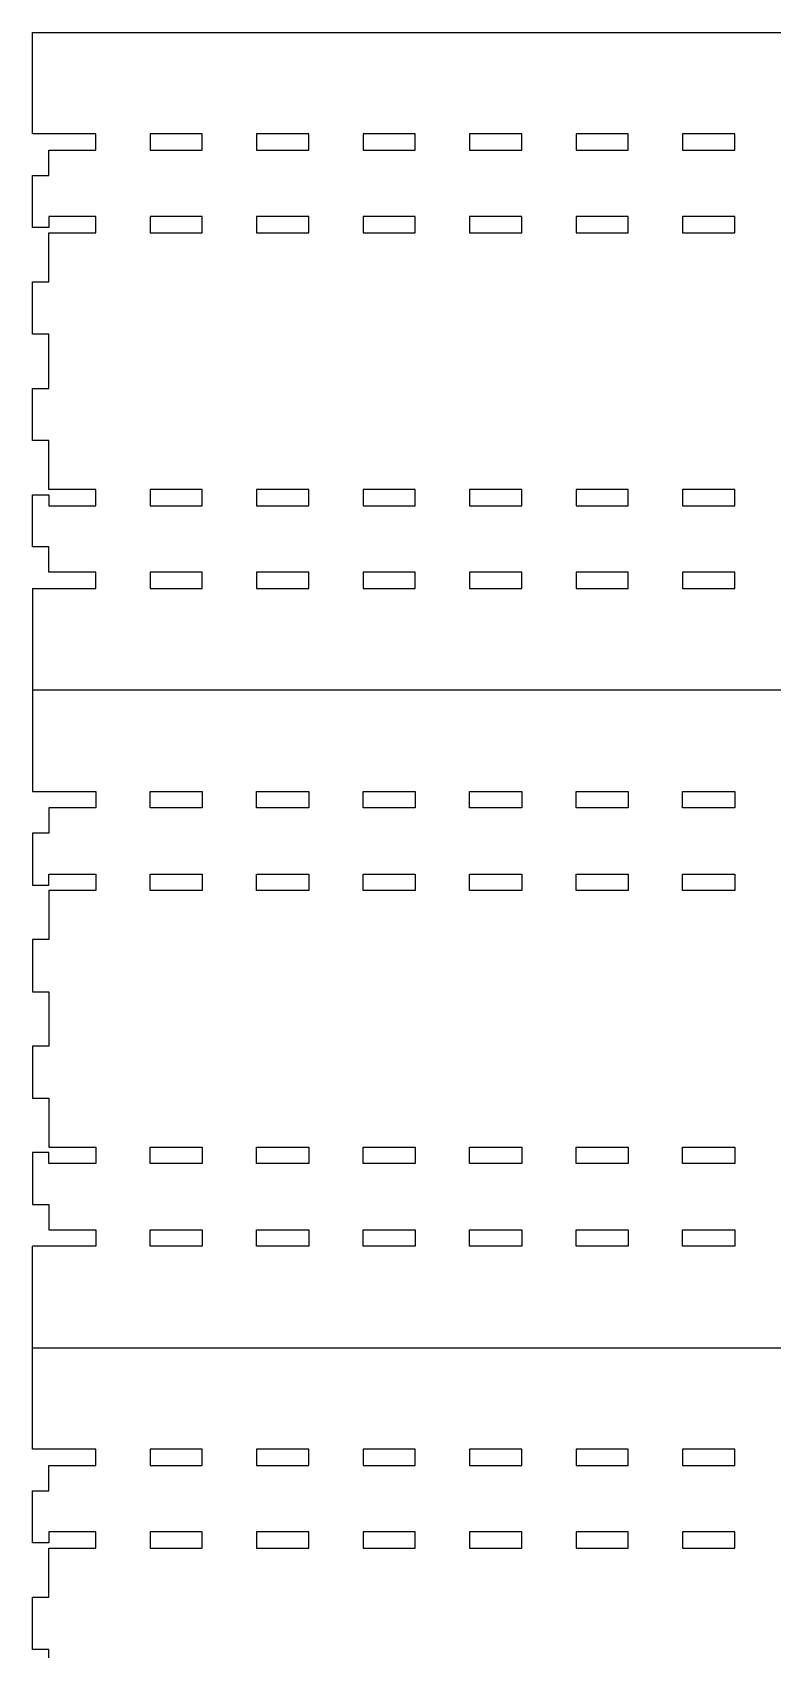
# Model space of a CAD drawing. Extents: x -1 to 935, y 97 to 700.
# Drawn here: x 0.1 to 135.7, y 403.5 to 699.9 of the extents above; entities that cross this region are included whole.
import ezdxf

# ---------------------------------------------------------------- set-up
doc = ezdxf.new("R2010")
doc.units = 0

msp = doc.modelspace()

# ---------------------------------------------------------------- linework, layer by layer
at = {"layer": 'LAYER_1'}
for p, q in [((0.132353, 681.267), (0.132353, 699.867)), ((0.132353, 699.867), (314.851, 699.867)), ((11.7573, 681.267), (0.132353, 681.267)), ((11.7573, 678.267), (11.7573, 681.267)), ((21.7073, 681.267), (21.7073, 678.267)), ((31.2573, 681.267), (21.7073, 681.267)), ((21.7073, 681.267), (21.7073, 681.267)), ((31.2573, 678.267), (31.2573, 681.267)), ((41.2073, 681.267), (41.2073, 678.267)), ((50.7572, 681.267), (41.2073, 681.267)), ((41.2073, 681.267), (41.2073, 681.267)), ((50.7572, 678.267), (50.7572, 681.267)), ((70.2572, 681.267), (60.7072, 681.267)), ((60.7072, 681.267), (60.7072, 678.267)), ((70.2572, 678.267), (70.2572, 681.267)), ((89.7571, 681.267), (80.2072, 681.267)), ((80.2072, 681.267), (80.2072, 678.267)), ((89.7571, 678.267), (89.7571, 681.267)), ((109.257, 681.267), (99.7071, 681.267)), ((99.7071, 681.267), (99.7071, 678.267)), ((109.257, 678.267), (109.257, 681.267)), ((128.757, 681.267), (119.207, 681.267)), ((119.207, 681.267), (119.207, 678.267)), ((128.757, 678.267), (128.757, 681.267)), ((3.13234, 673.642), (3.13234, 678.267)), ((3.13234, 678.267), (11.7573, 678.267)), ((21.7073, 678.267), (31.2573, 678.267)), ((41.2073, 678.267), (50.7572, 678.267)), ((60.7072, 678.267), (70.2572, 678.267)), ((60.7072, 678.267), (60.7072, 678.267)), ((80.2072, 678.267), (89.7571, 678.267)), ((89.7571, 678.267), (89.7571, 678.267)), ((99.7071, 678.267), (109.257, 678.267)), ((109.257, 678.267), (109.257, 678.267)), ((119.207, 678.267), (128.757, 678.267)), ((119.207, 678.267), (119.207, 678.267)), ((0.132353, 664.092), (0.132353, 673.642)), ((0.132353, 673.642), (3.13234, 673.642)), ((3.13234, 664.092), (0.132353, 664.092)), ((11.7573, 666.117), (3.13234, 666.117)), ((3.13234, 666.117), (3.13234, 664.092)), ((11.7573, 663.117), (11.7573, 666.117)), ((31.2573, 666.117), (21.7073, 666.117)), ((21.7073, 666.117), (21.7073, 663.117)), ((31.2573, 663.117), (31.2573, 666.117)), ((41.2073, 666.117), (41.2073, 663.117)), ((50.7572, 666.117), (41.2073, 666.117)), ((41.2073, 666.117), (41.2073, 666.117)), ((50.7572, 663.117), (50.7572, 666.117)), ((70.2572, 666.117), (60.7072, 666.117)), ((60.7072, 666.117), (60.7072, 663.117)), ((70.2572, 663.117), (70.2572, 666.117)), ((89.7571, 666.117), (80.2072, 666.117)), ((80.2072, 666.117), (80.2072, 663.117)), ((89.7571, 663.117), (89.7571, 666.117)), ((109.257, 666.117), (99.7071, 666.117)), ((99.7071, 666.117), (99.7071, 663.117)), ((109.257, 663.117), (109.257, 666.117)), ((119.207, 666.117), (119.207, 663.117)), ((128.757, 666.117), (119.207, 666.117)), ((119.207, 666.117), (119.207, 666.117)), ((128.757, 663.117), (128.757, 666.117)), ((3.13234, 654.142), (3.13234, 663.117)), ((3.13234, 663.117), (11.7573, 663.117)), ((21.7073, 663.117), (31.2573, 663.117)), ((21.7073, 663.117), (21.7073, 663.117)), ((41.2073, 663.117), (50.7572, 663.117)), ((60.7072, 663.117), (70.2572, 663.117)), ((60.7072, 663.117), (60.7072, 663.117)), ((80.2072, 663.117), (89.7571, 663.117)), ((89.7571, 663.117), (89.7571, 663.117)), ((99.7071, 663.117), (109.257, 663.117)), ((109.257, 663.117), (109.257, 663.117)), ((119.207, 663.117), (128.757, 663.117)), ((0.132353, 644.592), (0.132353, 654.142)), ((0.132353, 654.142), (3.13234, 654.142)), ((3.13234, 644.592), (0.132353, 644.592)), ((3.13234, 634.642), (3.13234, 644.592)), ((0.132353, 625.092), (0.132353, 634.642)), ((0.132353, 634.642), (3.13234, 634.642)), ((3.13234, 625.092), (0.132353, 625.092)), ((3.13234, 616.117), (3.13234, 625.092)), ((0.132353, 605.592), (0.132353, 615.142)), ((0.132353, 615.142), (3.13234, 615.142)), ((11.7573, 616.117), (3.13234, 616.117)), ((3.13234, 615.142), (3.13234, 613.117)), ((11.7573, 613.117), (11.7573, 616.117)), ((31.2573, 616.117), (21.7073, 616.117)), ((21.7073, 616.117), (21.7073, 613.117)), ((31.2573, 613.117), (31.2573, 616.117)), ((31.2573, 616.117), (31.2573, 616.117)), ((50.7572, 616.117), (41.2073, 616.117)), ((41.2073, 616.117), (41.2073, 613.117)), ((50.7572, 613.117), (50.7572, 616.117)), ((70.2572, 616.117), (60.7072, 616.117)), ((60.7072, 616.117), (60.7072, 613.117)), ((70.2572, 613.117), (70.2572, 616.117)), ((89.7571, 616.117), (80.2072, 616.117)), ((80.2072, 616.117), (80.2072, 613.117)), ((89.7571, 613.117), (89.7571, 616.117)), ((89.7571, 616.117), (89.7571, 616.117)), ((109.257, 616.117), (99.7071, 616.117)), ((99.7071, 616.117), (99.7071, 613.117)), ((109.257, 613.117), (109.257, 616.117)), ((128.757, 616.117), (119.207, 616.117)), ((119.207, 616.117), (119.207, 613.117)), ((128.757, 613.117), (128.757, 616.117)), ((128.757, 616.117), (128.757, 616.117)), ((3.13234, 613.117), (11.7573, 613.117)), ((21.7073, 613.117), (31.2573, 613.117)), ((41.2073, 613.117), (50.7572, 613.117)), ((41.2073, 613.117), (41.2073, 613.117)), ((60.7072, 613.117), (70.2572, 613.117)), ((60.7072, 613.117), (60.7072, 613.117)), ((80.2072, 613.117), (89.7571, 613.117)), ((99.7071, 613.117), (109.257, 613.117)), ((109.257, 613.117), (109.257, 613.117)), ((119.207, 613.117), (128.757, 613.117)), ((3.13234, 605.592), (0.132353, 605.592)), ((3.13234, 600.967), (3.13234, 605.592)), ((11.7573, 600.967), (3.13234, 600.967)), ((11.7573, 597.967), (11.7573, 600.967)), ((31.2573, 600.967), (21.7073, 600.967)), ((21.7073, 600.967), (21.7073, 597.967)), ((31.2573, 597.967), (31.2573, 600.967)), ((41.2073, 600.967), (41.2073, 597.967)), ((50.7572, 600.967), (41.2073, 600.967)), ((41.2073, 600.967), (41.2073, 600.967)), ((50.7572, 597.967), (50.7572, 600.967)), ((70.2572, 600.967), (60.7072, 600.967)), ((60.7072, 600.967), (60.7072, 597.967)), ((70.2572, 597.967), (70.2572, 600.967)), ((89.7571, 600.967), (80.2072, 600.967)), ((80.2072, 600.967), (80.2072, 597.967)), ((89.7571, 597.967), (89.7571, 600.967)), ((89.7571, 600.967), (89.7571, 600.967)), ((109.257, 600.967), (99.7071, 600.967)), ((99.7071, 600.967), (99.7071, 597.967)), ((109.257, 597.967), (109.257, 600.967)), ((109.257, 600.967), (109.257, 600.967)), ((119.207, 600.967), (119.207, 597.967)), ((128.757, 600.967), (119.207, 600.967)), ((119.207, 600.967), (119.207, 600.967)), ((128.757, 597.967), (128.757, 600.967)), ((0.132353, 597.967), (11.7573, 597.967)), ((0.132353, 597.967), (0.132353, 560.767)), ((21.7073, 597.967), (31.2573, 597.967)), ((21.7073, 597.967), (21.7073, 597.967)), ((41.2073, 597.967), (50.7572, 597.967)), ((60.7072, 597.967), (70.2572, 597.967)), ((60.7072, 597.967), (60.7072, 597.967)), ((80.2072, 597.967), (89.7571, 597.967)), ((99.7071, 597.967), (109.257, 597.967)), ((119.207, 597.967), (128.757, 597.967)), ((314.851, 579.368), (0.132353, 579.368)), ((0.132353, 560.767), (11.7573, 560.767)), ((11.7573, 560.767), (11.7573, 557.768)), ((21.7073, 560.767), (31.2573, 560.767)), ((21.7073, 557.768), (21.7073, 560.767)), ((21.7073, 560.767), (21.7073, 560.767)), ((31.2573, 560.767), (31.2573, 557.768)), ((41.2073, 557.768), (41.2073, 560.767)), ((41.2073, 560.767), (50.7572, 560.767)), ((50.7572, 560.767), (50.7572, 557.768)), ((60.7072, 560.767), (70.2572, 560.767)), ((60.7072, 557.768), (60.7072, 560.767)), ((60.7072, 560.767), (60.7072, 560.767)), ((70.2572, 560.767), (70.2572, 557.768)), ((80.2072, 557.768), (80.2072, 560.767)), ((80.2072, 560.767), (89.7571, 560.767)), ((89.7571, 560.767), (89.7571, 557.768)), ((99.7071, 557.768), (99.7071, 560.767)), ((99.7071, 560.767), (109.257, 560.767)), ((109.257, 560.767), (109.257, 557.768)), ((119.207, 557.768), (119.207, 560.767)), ((119.207, 560.767), (128.757, 560.767)), ((128.757, 560.767), (128.757, 557.768)), ((11.7573, 557.768), (3.13234, 557.768)), ((3.13234, 557.768), (3.13234, 553.143)), ((31.2573, 557.768), (21.7073, 557.768)), ((50.7572, 557.768), (41.2073, 557.768)), ((41.2073, 557.768), (41.2073, 557.768)), ((70.2572, 557.768), (60.7072, 557.768)), ((89.7571, 557.768), (80.2072, 557.768)), ((89.7571, 557.768), (89.7571, 557.768)), ((109.257, 557.768), (99.7071, 557.768)), ((109.257, 557.768), (109.257, 557.768)), ((128.757, 557.768), (119.207, 557.768)), ((119.207, 557.768), (119.207, 557.768)), ((3.13234, 553.143), (0.132353, 553.143)), ((0.132353, 553.143), (0.132353, 543.593)), ((3.13234, 543.593), (3.13234, 545.618)), ((3.13234, 545.618), (11.7573, 545.618)), ((11.7573, 545.618), (11.7573, 542.618)), ((21.7073, 542.618), (21.7073, 545.618)), ((21.7073, 545.618), (31.2573, 545.618)), ((31.2573, 545.618), (31.2573, 542.618)), ((41.2073, 545.618), (50.7572, 545.618)), ((41.2073, 542.618), (41.2073, 545.618)), ((41.2073, 545.618), (41.2073, 545.618)), ((50.7572, 545.618), (50.7572, 542.618)), ((60.7072, 545.618), (70.2572, 545.618)), ((60.7072, 542.618), (60.7072, 545.618)), ((60.7072, 545.618), (60.7072, 545.618)), ((70.2572, 545.618), (70.2572, 542.618)), ((80.2072, 542.618), (80.2072, 545.618)), ((80.2072, 545.618), (89.7571, 545.618)), ((89.7571, 545.618), (89.7571, 542.618)), ((99.7071, 542.618), (99.7071, 545.618)), ((99.7071, 545.618), (109.257, 545.618)), ((109.257, 545.618), (109.257, 542.618)), ((109.257, 545.618), (109.257, 545.618)), ((119.207, 542.618), (119.207, 545.618)), ((119.207, 545.618), (128.757, 545.618)), ((128.757, 545.618), (128.757, 542.618)), ((0.132353, 543.593), (3.13234, 543.593)), ((11.7573, 542.618), (3.13234, 542.618)), ((3.13234, 542.618), (3.13234, 533.643)), ((31.2573, 542.618), (21.7073, 542.618)), ((31.2573, 542.618), (31.2573, 542.618)), ((50.7572, 542.618), (41.2073, 542.618)), ((70.2572, 542.618), (60.7072, 542.618)), ((89.7571, 542.618), (80.2072, 542.618)), ((89.7571, 542.618), (89.7571, 542.618)), ((109.257, 542.618), (99.7071, 542.618)), ((128.757, 542.618), (119.207, 542.618)), ((128.757, 542.618), (128.757, 542.618)), ((3.13234, 533.643), (0.132353, 533.643)), ((0.132353, 533.643), (0.132353, 524.093)), ((0.132353, 524.093), (3.13234, 524.093)), ((3.13234, 524.093), (3.13234, 514.143)), ((3.13234, 514.143), (0.132353, 514.143)), ((0.132353, 514.143), (0.132353, 504.593)), ((0.132353, 504.593), (3.13234, 504.593)), ((3.13234, 504.593), (3.13234, 495.618)), ((3.13234, 495.618), (11.7573, 495.618)), ((11.7573, 495.618), (11.7573, 492.618)), ((21.7073, 495.618), (31.2573, 495.618)), ((21.7073, 492.618), (21.7073, 495.618)), ((21.7073, 495.618), (21.7073, 495.618)), ((31.2573, 495.618), (31.2573, 492.618)), ((41.2073, 492.618), (41.2073, 495.618)), ((41.2073, 495.618), (50.7572, 495.618)), ((50.7572, 495.618), (50.7572, 492.618)), ((60.7072, 495.618), (70.2572, 495.618)), ((60.7072, 492.618), (60.7072, 495.618)), ((60.7072, 495.618), (60.7072, 495.618)), ((70.2572, 495.618), (70.2572, 492.618)), ((80.2072, 492.618), (80.2072, 495.618)), ((80.2072, 495.618), (89.7571, 495.618)), ((89.7571, 495.618), (89.7571, 492.618)), ((89.7571, 495.618), (89.7571, 495.618)), ((99.7071, 492.618), (99.7071, 495.618)), ((99.7071, 495.618), (109.257, 495.618)), ((109.257, 495.618), (109.257, 492.618)), ((109.257, 495.618), (109.257, 495.618)), ((119.207, 492.618), (119.207, 495.618)), ((119.207, 495.618), (128.757, 495.618)), ((128.757, 495.618), (128.757, 492.618)), ((3.13234, 494.643), (0.132353, 494.643)), ((0.132353, 494.643), (0.132353, 485.093)), ((3.13234, 492.618), (3.13234, 494.643)), ((11.7573, 492.618), (3.13234, 492.618)), ((31.2573, 492.618), (21.7073, 492.618)), ((50.7572, 492.618), (41.2073, 492.618)), ((41.2073, 492.618), (41.2073, 492.618)), ((70.2572, 492.618), (60.7072, 492.618)), ((89.7571, 492.618), (80.2072, 492.618)), ((109.257, 492.618), (99.7071, 492.618)), ((128.757, 492.618), (119.207, 492.618)), ((119.207, 492.618), (119.207, 492.618)), ((0.132353, 485.093), (3.13234, 485.093)), ((3.13234, 485.093), (3.13234, 480.468)), ((3.13234, 480.468), (11.7573, 480.468)), ((11.7573, 480.468), (11.7573, 477.468)), ((21.7073, 477.468), (21.7073, 480.468)), ((21.7073, 480.468), (31.2573, 480.468)), ((31.2573, 480.468), (31.2573, 477.468)), ((41.2073, 477.468), (41.2073, 480.468)), ((41.2073, 480.468), (50.7572, 480.468)), ((50.7572, 480.468), (50.7572, 477.468)), ((60.7072, 480.468), (70.2572, 480.468)), ((60.7072, 477.468), (60.7072, 480.468)), ((60.7072, 480.468), (60.7072, 480.468)), ((70.2572, 480.468), (70.2572, 477.468)), ((80.2072, 477.468), (80.2072, 480.468)), ((80.2072, 480.468), (89.7571, 480.468)), ((89.7571, 480.468), (89.7571, 477.468)), ((89.7571, 480.468), (89.7571, 480.468)), ((99.7071, 477.468), (99.7071, 480.468)), ((99.7071, 480.468), (109.257, 480.468)), ((109.257, 480.468), (109.257, 477.468)), ((109.257, 480.468), (109.257, 480.468)), ((119.207, 480.468), (128.757, 480.468)), ((119.207, 477.468), (119.207, 480.468)), ((119.207, 480.468), (119.207, 480.468)), ((128.757, 480.468), (128.757, 477.468)), ((0.132353, 440.267), (0.132353, 477.468)), ((11.7573, 477.468), (0.132353, 477.468)), ((31.2573, 477.468), (21.7073, 477.468)), ((21.7073, 477.468), (21.7073, 477.468)), ((50.7572, 477.468), (41.2073, 477.468)), ((41.2073, 477.468), (41.2073, 477.468)), ((70.2572, 477.468), (60.7072, 477.468)), ((89.7571, 477.468), (80.2072, 477.468)), ((109.257, 477.468), (99.7071, 477.468)), ((128.757, 477.468), (119.207, 477.468)), ((0.132353, 458.868), (314.851, 458.867)), ((11.7573, 440.267), (0.132353, 440.267)), ((11.7573, 437.267), (11.7573, 440.267)), ((21.7073, 440.267), (21.7073, 437.267)), ((31.2573, 440.267), (21.7073, 440.267)), ((21.7073, 440.267), (21.7073, 440.267)), ((31.2573, 437.267), (31.2573, 440.267)), ((41.2073, 440.267), (41.2073, 437.267)), ((50.7572, 440.267), (41.2073, 440.267)), ((41.2073, 440.267), (41.2073, 440.267)), ((50.7572, 437.267), (50.7572, 440.267)), ((70.2572, 440.267), (60.7072, 440.267)), ((60.7072, 440.267), (60.7072, 437.267)), ((70.2572, 437.267), (70.2572, 440.267)), ((89.7571, 440.267), (80.2072, 440.267)), ((80.2072, 440.267), (80.2072, 437.267)), ((89.7571, 437.267), (89.7571, 440.267)), ((109.257, 440.267), (99.7071, 440.267)), ((99.7071, 440.267), (99.7071, 437.267)), ((109.257, 437.267), (109.257, 440.267)), ((128.757, 440.267), (119.207, 440.267)), ((119.207, 440.267), (119.207, 437.267)), ((128.757, 437.267), (128.757, 440.267)), ((3.13234, 432.642), (3.13234, 437.267)), ((3.13234, 437.267), (11.7573, 437.267)), ((21.7073, 437.267), (31.2573, 437.267)), ((41.2073, 437.267), (50.7572, 437.267)), ((60.7072, 437.267), (70.2572, 437.267)), ((60.7072, 437.267), (60.7072, 437.267)), ((80.2072, 437.267), (89.7571, 437.267)), ((89.7571, 437.267), (89.7571, 437.267)), ((99.7071, 437.267), (109.257, 437.267)), ((109.257, 437.267), (109.257, 437.267)), ((119.207, 437.267), (128.757, 437.267)), ((119.207, 437.267), (119.207, 437.267)), ((0.132353, 423.092), (0.132353, 432.642)), ((0.132353, 432.642), (3.13234, 432.642)), ((11.7573, 425.117), (3.13234, 425.117)), ((3.13234, 425.117), (3.13234, 423.092)), ((11.7573, 422.117), (11.7573, 425.117)), ((31.2573, 425.117), (21.7073, 425.117)), ((21.7073, 425.117), (21.7073, 422.117)), ((31.2573, 422.117), (31.2573, 425.117)), ((41.2073, 425.117), (41.2073, 422.117)), ((50.7572, 425.117), (41.2073, 425.117)), ((41.2073, 425.117), (41.2073, 425.117)), ((50.7572, 422.117), (50.7572, 425.117)), ((70.2572, 425.117), (60.7072, 425.117)), ((60.7072, 425.117), (60.7072, 422.117)), ((70.2572, 422.117), (70.2572, 425.117)), ((89.7571, 425.117), (80.2072, 425.117)), ((80.2072, 425.117), (80.2072, 422.117)), ((89.7571, 422.117), (89.7571, 425.117)), ((109.257, 425.117), (99.7071, 425.117)), ((99.7071, 425.117), (99.7071, 422.117)), ((109.257, 422.117), (109.257, 425.117)), ((119.207, 425.117), (119.207, 422.117)), ((128.757, 425.117), (119.207, 425.117)), ((119.207, 425.117), (119.207, 425.117)), ((128.757, 422.117), (128.757, 425.117)), ((3.13234, 423.092), (0.132353, 423.092)), ((3.13234, 413.142), (3.13234, 422.117)), ((3.13234, 422.117), (11.7573, 422.117)), ((21.7073, 422.117), (31.2573, 422.117)), ((21.7073, 422.117), (21.7073, 422.117)), ((41.2073, 422.117), (50.7572, 422.117)), ((60.7072, 422.117), (70.2572, 422.117)), ((60.7072, 422.117), (60.7072, 422.117)), ((80.2072, 422.117), (89.7571, 422.117)), ((89.7571, 422.117), (89.7571, 422.117)), ((99.7071, 422.117), (109.257, 422.117)), ((109.257, 422.117), (109.257, 422.117)), ((119.207, 422.117), (128.757, 422.117)), ((0.132353, 403.592), (0.132353, 413.142)), ((0.132353, 413.142), (3.13234, 413.142)), ((3.13234, 403.592), (0.132353, 403.592)), ((3.13234, 393.642), (3.13234, 403.592))]:
    msp.add_line(p, q, dxfattribs=at)

doc.saveas('drawing.dxf')
